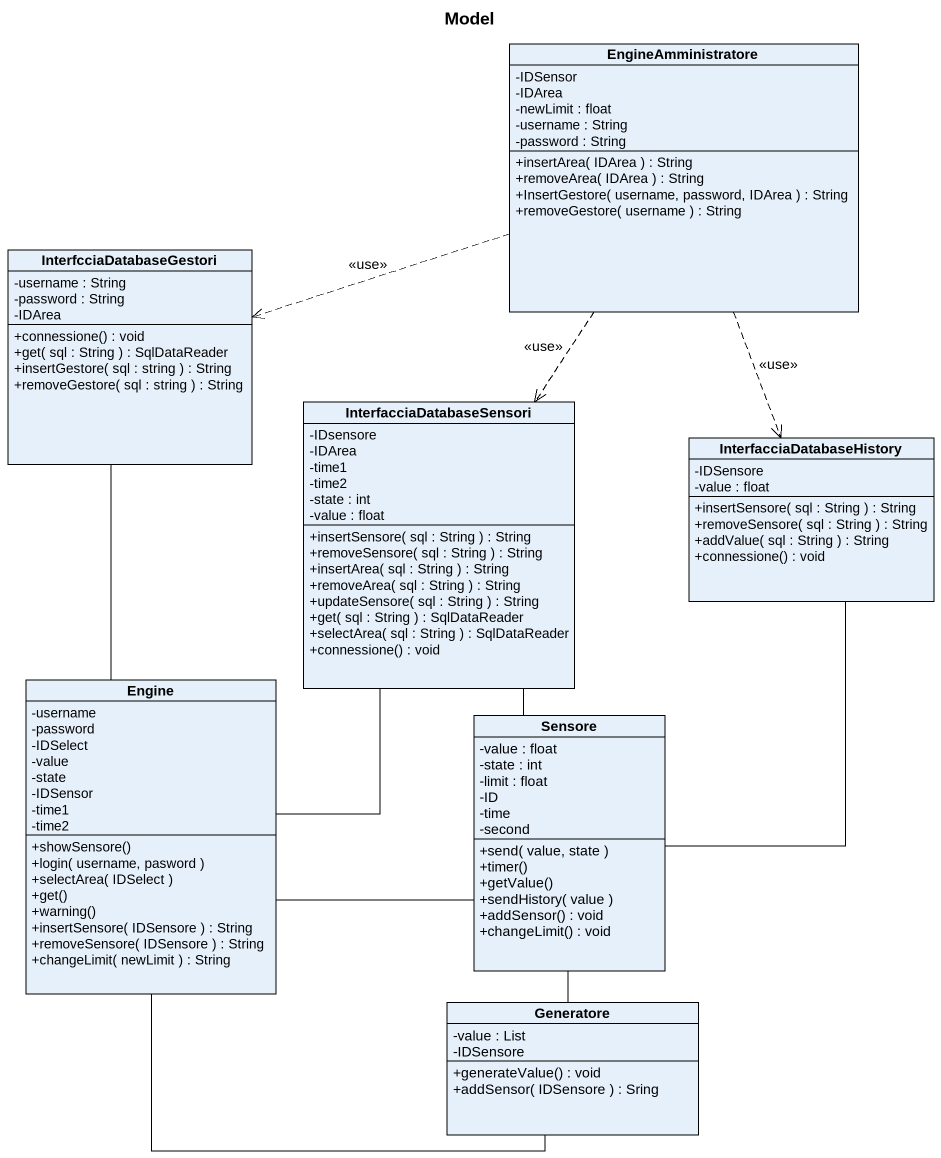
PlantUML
@startuml
title Model
hide circle
hide empty members
skinparam classAttributeIconSize 0
class EngineAmministratore {
  -IDSensor
  -IDArea
  -newLimit : float
  -username : String
  -password : String
  +insertArea( IDArea ) : String
  +removeArea( IDArea ) : String
  +InsertGestore( username, password, IDArea ) : String
  +removeGestore( username ) : String
}
class InterfcciaDatabaseGestori {
  -username : String
  -password : String
  -IDArea
  +connessione() : void
  +get( sql : String ) : SqlDataReader
  +insertGestore( sql : string ) : String
  +removeGestore( sql : string ) : String
}
class InterfacciaDatabaseSensori {
  -IDsensore
  -IDArea
  -time1
  -time2
  -state : int
  -value : float
  +insertSensore( sql : String ) : String
  +removeSensore( sql : String ) : String
  +insertArea( sql : String ) : String
  +removeArea( sql : String ) : String
  +updateSensore( sql : String ) : String
  +get( sql : String ) : SqlDataReader
  +selectArea( sql : String ) : SqlDataReader
  +connessione() : void
}
class InterfacciaDatabaseHistory {
  -IDSensore
  -value : float
  +insertSensore( sql : String ) : String
  +removeSensore( sql : String ) : String
  +addValue( sql : String ) : String
  +connessione() : void
}
class Engine {
  -username
  -password
  -IDSelect
  -value
  -state
  -IDSensor
  -time1
  -time2
  +showSensore()
  +login( username, pasword )
  +selectArea( IDSelect )
  +get()
  +warning()
  +insertSensore( IDSensore ) : String
  +removeSensore( IDSensore ) : String
  +changeLimit( newLimit ) : String
}
class Sensore {
  -value : float
  -state : int
  -limit : float
  -ID
  -time
  -second
  +send( value, state )
  +timer()
  +getValue()
  +sendHistory( value )
  +addSensor() : void
  +changeLimit() : void
}
class Generatore {
  -value : List
  -IDSensore
  +generateValue() : void
  +addSensor( IDSensore ) : Sring
}
EngineAmministratore .left.> InterfcciaDatabaseGestori : <<use>>
EngineAmministratore ..> InterfacciaDatabaseSensori : <<use>>
EngineAmministratore ..> InterfacciaDatabaseHistory : <<use>>
InterfacciaDatabaseSensori -- Sensore
Engine -up- InterfcciaDatabaseGestori
Engine -up- InterfacciaDatabaseSensori
Engine -right- Sensore
Engine -right- Generatore
Sensore -up- InterfacciaDatabaseHistory
Generatore -up- Sensore
@enduml
